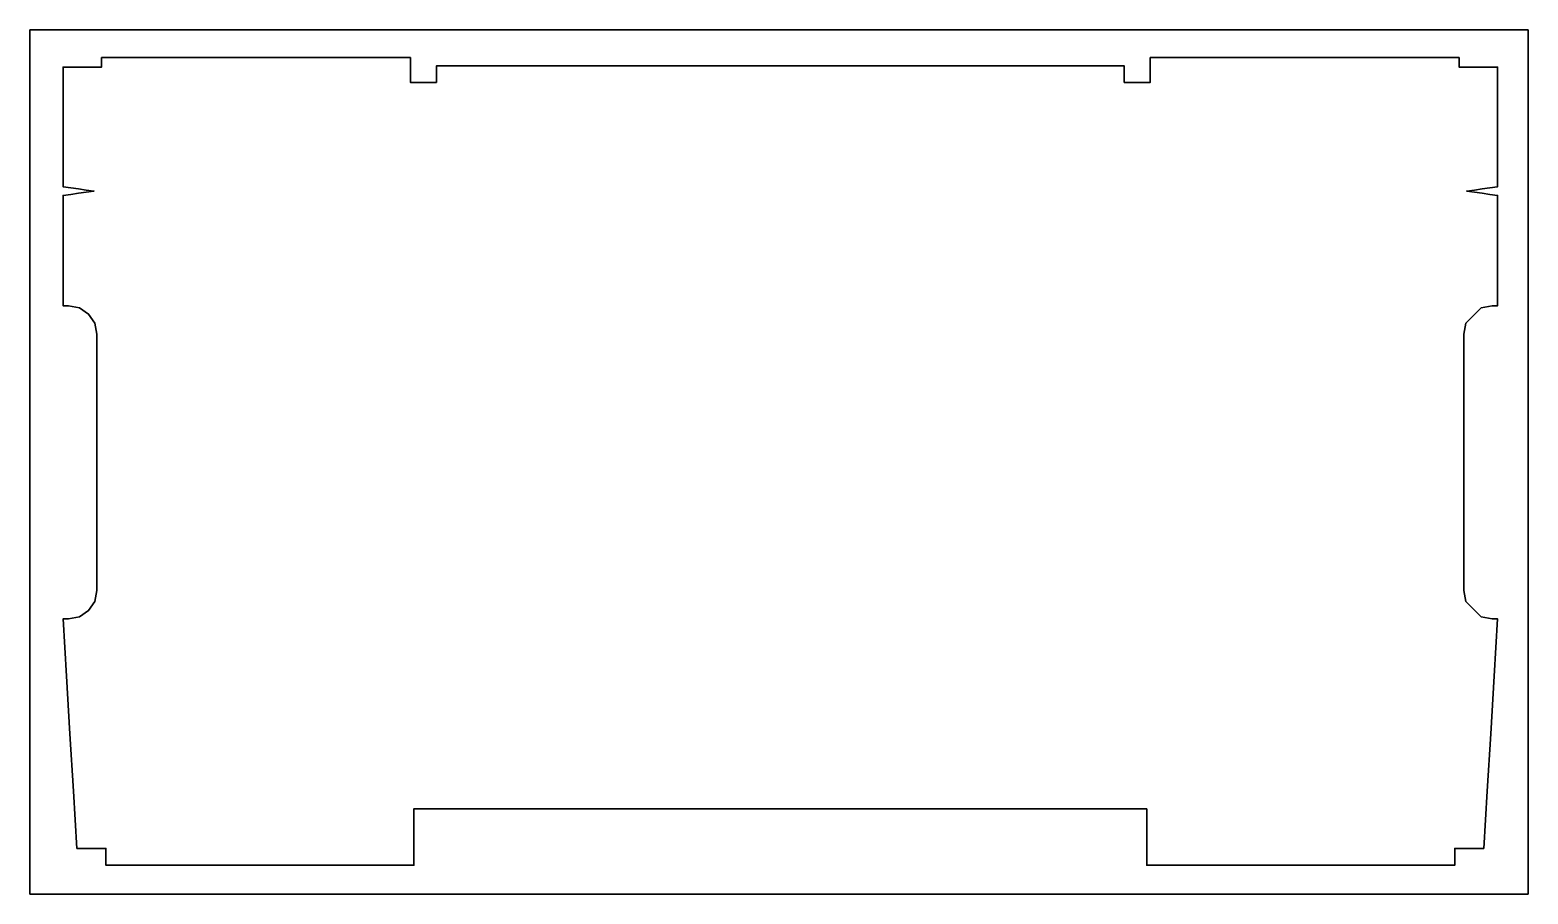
# Model space of a CAD drawing. Header units: millimetres. Extents: x -166 to 376, y -8 to 305.
import ezdxf

# ---------------------------------------------------------------- set-up
doc = ezdxf.new("R2010")
doc.units = ezdxf.units.MM
doc.header["$MEASUREMENT"] = 0
doc.layers.get('0').update_dxf_attribs({"lineweight": 0})
doc.layers.add('Safety', color=7, linetype='Continuous', lineweight=0)

msp = doc.modelspace()

# ---------------------------------------------------------------- linework, layer by layer
at = {"color": 250, "lineweight": 35, "true_color": 0x333333}
msp.add_lwpolyline([(238.28, 23.25), (238.28, 2.75), (349.78, 2.75), (349.78, 8.85), (360.3, 8.85), (361.56, 29.62), (362.81, 50.38), (364.07, 71.15), (365.32, 91.91), (363.35, 91.91), (359.34, 92.72), (353.86, 98.2), (353.05, 102.21), (353.05, 148.58), (353.05, 194.94), (353.86, 198.95), (359.34, 204.43), (363.35, 205.24), (365.32, 205.24), (365.32, 215.22), (365.32, 225.2), (365.32, 235.18), (365.32, 245.16), (362.53, 245.55), (359.74, 245.94), (356.95, 246.33), (354.16, 246.72), (356.95, 247.11), (359.74, 247.5), (362.53, 247.9), (365.32, 248.29), (365.32, 259.12), (365.32, 291.62), (351.38, 291.62), (351.38, 295.02), (239.57, 295.02), (239.57, 286.02), (230.14, 286.02), (230.14, 292.04), (-18.91, 292.04), (-18.91, 286.02), (-28.34, 286.02), (-28.34, 295.02), (-140.15, 295.02), (-140.15, 291.62), (-154.09, 291.62), (-154.09, 259.12), (-154.09, 248.29), (-151.3, 247.9), (-148.51, 247.5), (-145.72, 247.11), (-142.93, 246.72), (-145.72, 246.33), (-148.51, 245.94), (-151.3, 245.55), (-154.09, 245.16), (-154.09, 235.18), (-154.09, 225.2), (-154.09, 215.22), (-154.09, 205.24), (-152.12, 205.24), (-148.11, 204.43), (-144.84, 202.22), (-142.63, 198.95), (-141.82, 194.94), (-141.82, 171.76), (-141.82, 148.58), (-141.82, 125.39), (-141.82, 102.21), (-142.63, 98.2), (-144.84, 94.93), (-148.11, 92.72), (-152.12, 91.91), (-154.09, 91.91), (-152.84, 71.15), (-151.58, 50.38), (-150.33, 29.62), (-149.07, 8.85), (-138.55, 8.85), (-138.55, 2.75), (-27.05, 2.75), (-27.05, 23.25)], close=True, dxfattribs=at)
at = {"layer": 'Safety', "color": 250, "lineweight": 35, "true_color": 0x333333}
msp.add_lwpolyline([(376.32, -7.63), (-166.07, -7.63), (-166.07, 305.02), (376.32, 305.02)], close=True, dxfattribs=at)

doc.saveas('drawing.dxf')
